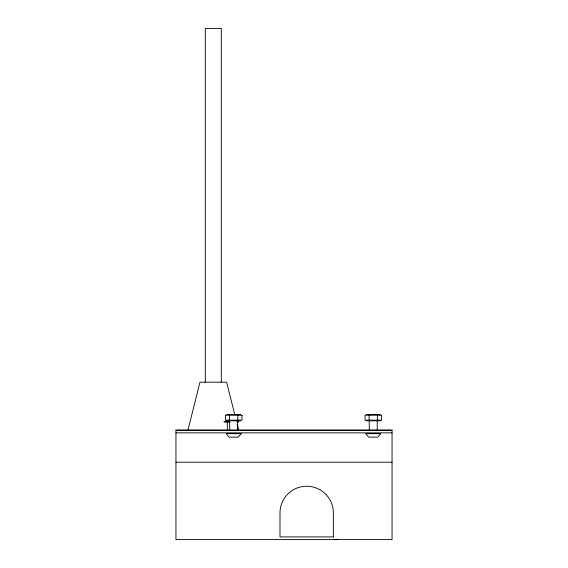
<?xml version="1.0" encoding="UTF-8"?>
<svg xmlns="http://www.w3.org/2000/svg" width="568" height="568" viewBox="0 0 568 568"><rect width="100%" height="100%" fill="white"/><g stroke="black" fill="none" stroke-linecap="round" stroke-linejoin="round"><path stroke-width="0.85" d="M187.909 430.381L199.957 382.179L226.639 382.179L234.811 414.889M226.689 414.555L240.725 414.555M366.225 414.555L380.262 414.555M226.689 420.824L240.725 420.824M366.225 420.824L380.262 420.824M223.842 421.378L229.444 421.378M237.069 421.378L238.766 421.378M224.658 422.18L229.834 422.18M237.332 422.18L237.956 422.18M175.945 430.182L392.055 430.182L392.055 539.593L175.945 539.593L175.945 430.182L392.055 430.203M175.945 432.851L392.055 432.851M175.945 462.196L392.055 462.196M237.183 424.353L238.688 430.381M377.379 415.222L377.379 420.157M377.237 420.235L377.237 430.345M369.25 420.235L369.25 430.345M369.108 415.222L369.108 420.157M237.843 415.222L237.843 420.157M237.701 420.235L237.701 430.345M229.713 420.235L229.713 430.345M229.571 415.222L229.571 420.157M227.314 422.18L227.314 430.601M221.3 382.179L221.3 28.4L205.296 28.4L205.296 382.179M338.535 539.536A54.698 54.698 0 0 1 333.515 539.536M241.173 433.675L238.304 437.14L229.117 437.14L226.249 433.675L241.173 433.675M380.709 433.675L377.841 437.14L368.653 437.14L365.785 433.675L380.709 433.675M241.982 415.222L225.439 415.222L225.439 420.157L241.982 420.157L241.982 415.222M381.519 415.222L364.975 415.222L364.975 420.157L381.519 420.157L381.519 415.222M333.359 536.923L279.996 536.923L279.996 512.911A26.682 26.682 0 0 1 306.677 486.236A26.682 26.682 0 0 1 333.359 512.911L333.359 536.923"/></g></svg>
